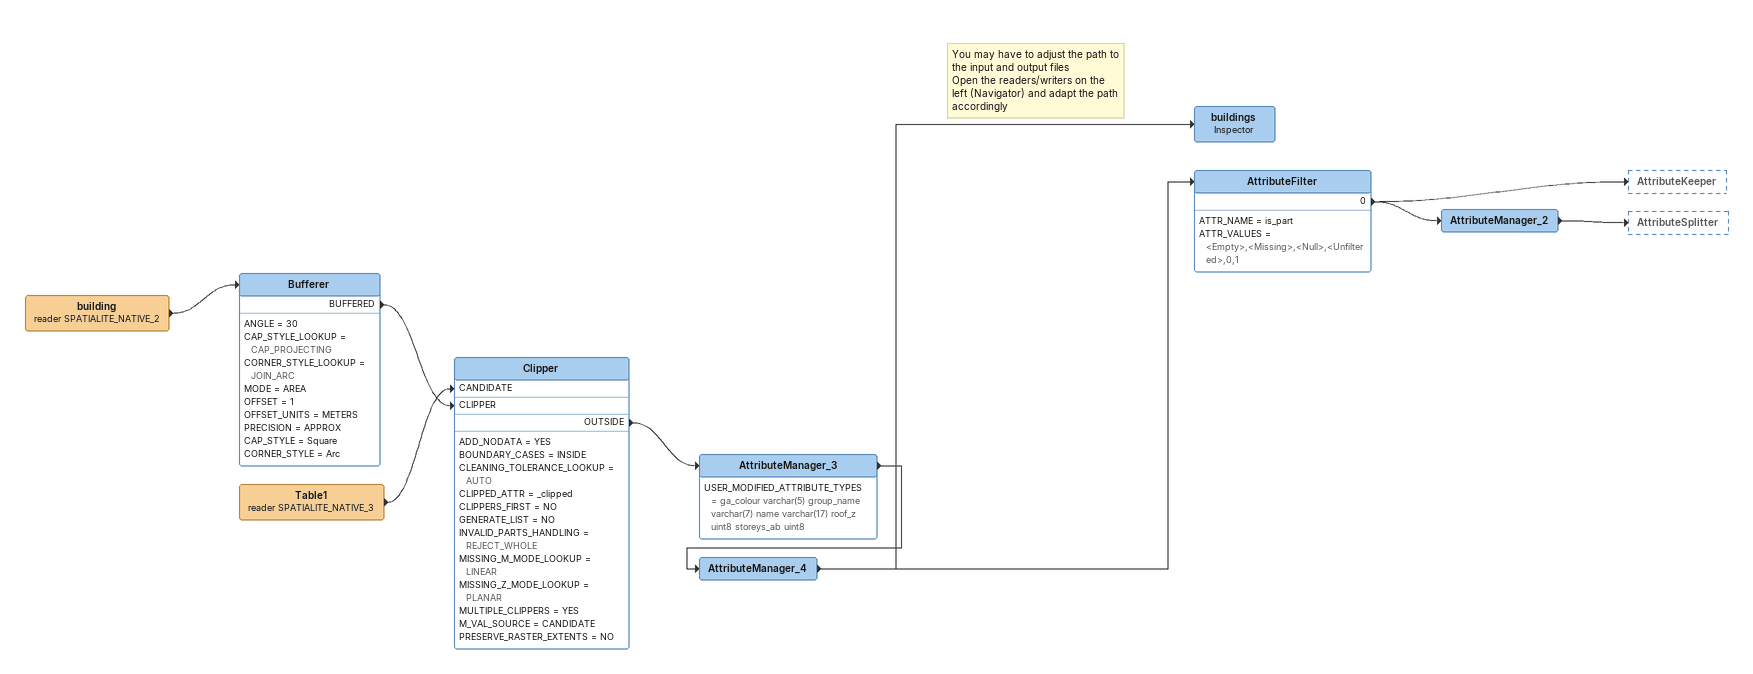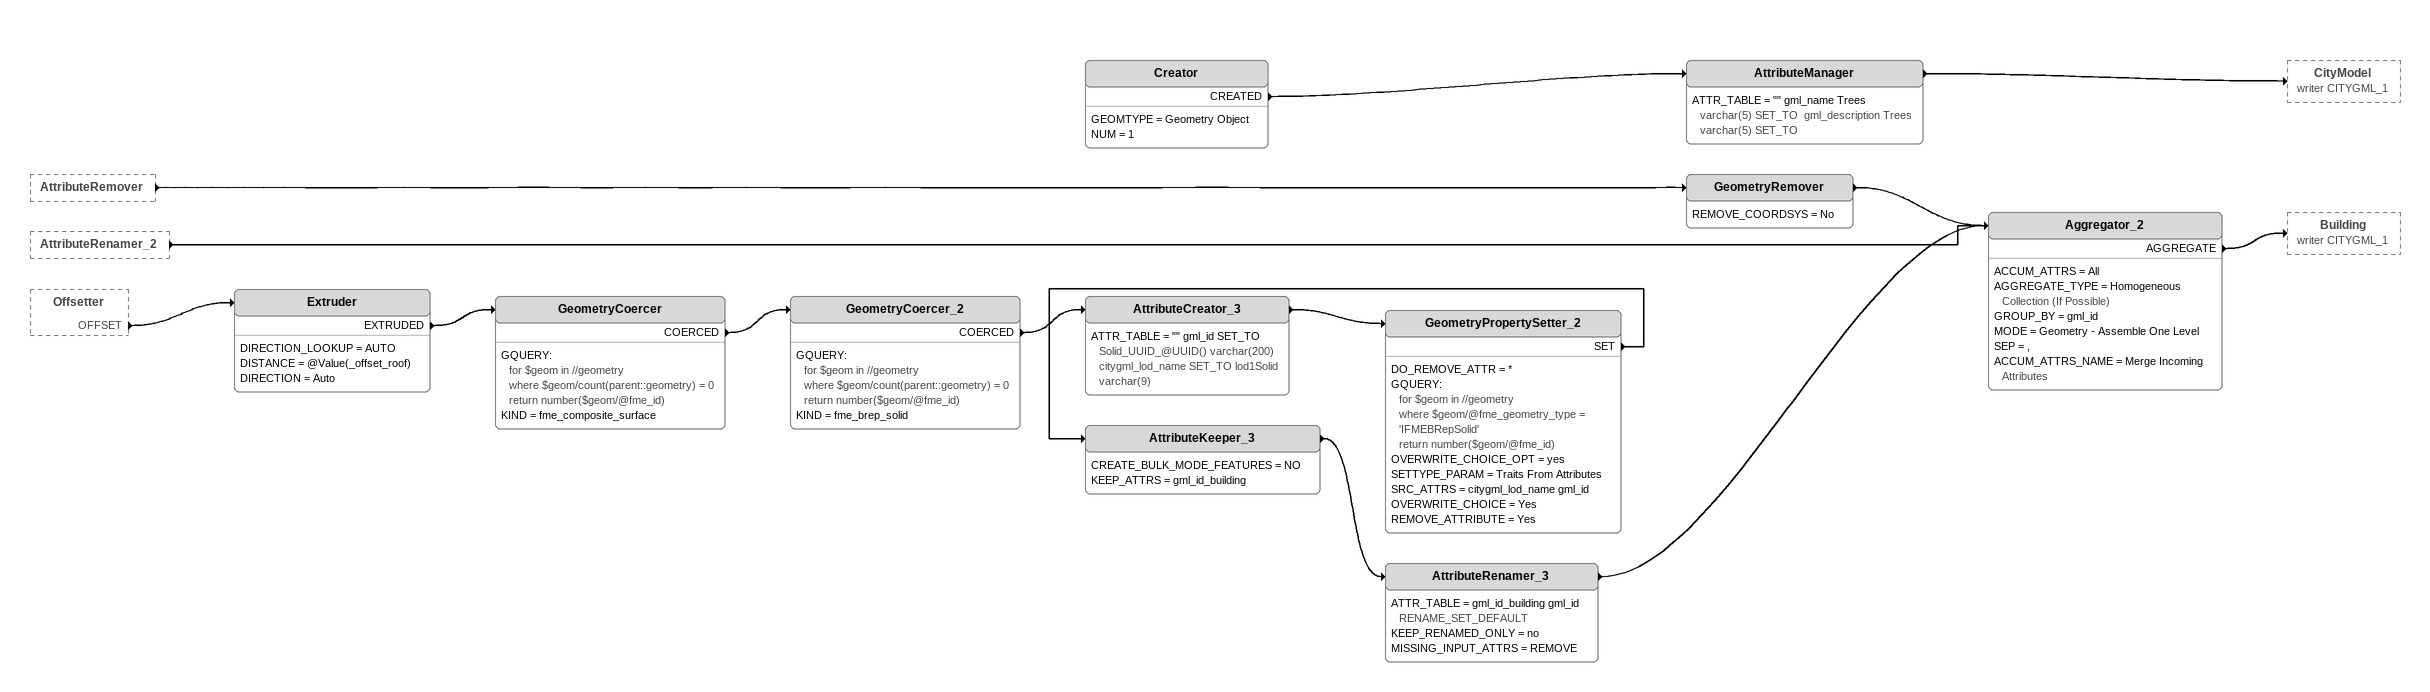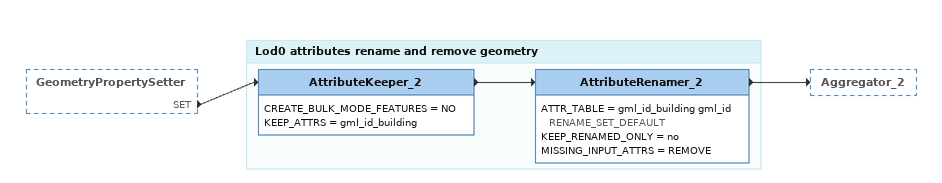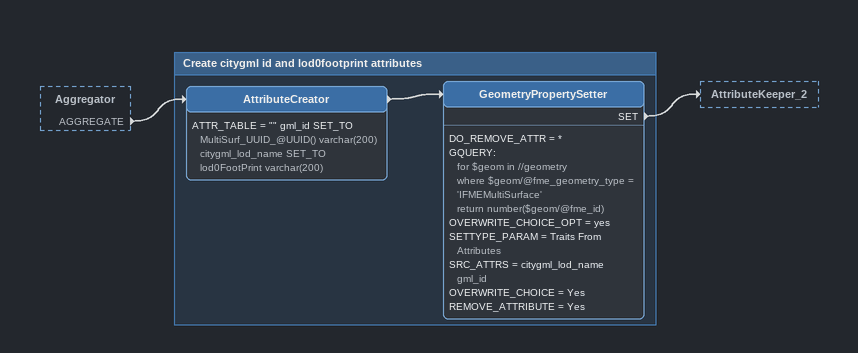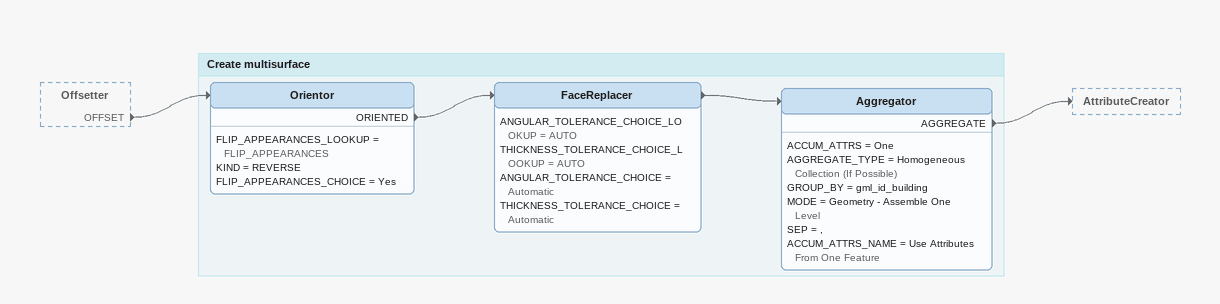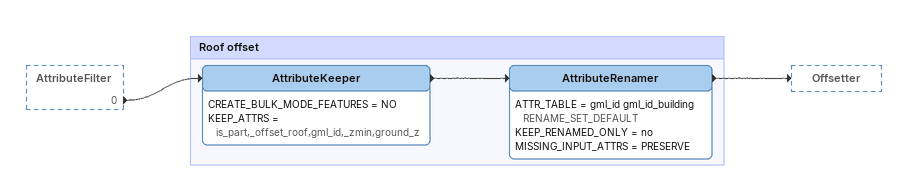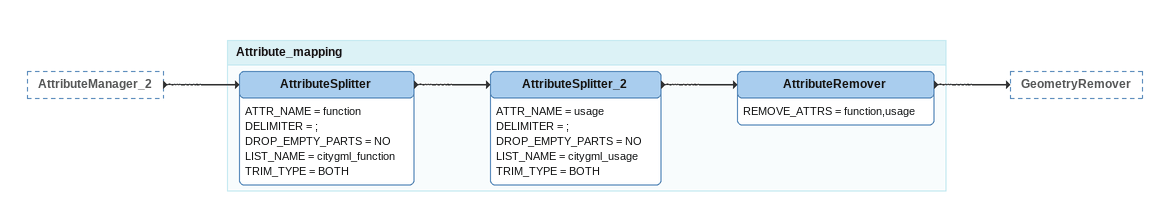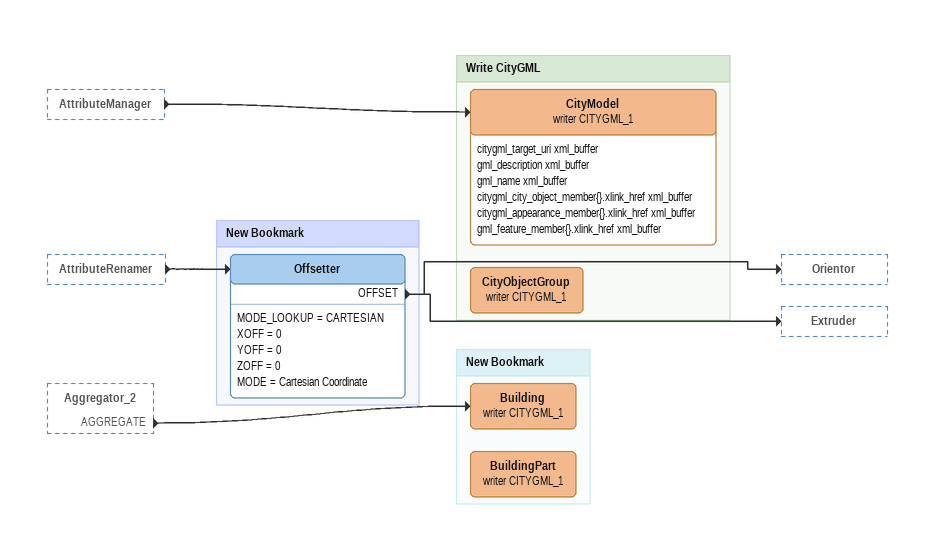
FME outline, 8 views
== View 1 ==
building (reader SPATIALITE_NATIVE_2)
    -> Bufferer
Bufferer
    ANGLE = 30
    CAP_STYLE_LOOKUP = CAP_PROJECTING
    CORNER_STYLE_LOOKUP = JOIN_ARC
    MODE = AREA
    OFFSET = 1
    OFFSET_UNITS = METERS
    PRECISION = APPROX
    CAP_STYLE = Square
    CORNER_STYLE = Arc
    BUFFERED -> Clipper [CLIPPER]
Table1 (reader SPATIALITE_NATIVE_3)
    -> Clipper [CANDIDATE]
Clipper
    ADD_NODATA = YES
    BOUNDARY_CASES = INSIDE
    CLEANING_TOLERANCE_LOOKUP = AUTO
    CLIPPED_ATTR = _clipped
    CLIPPERS_FIRST = NO
    GENERATE_LIST = NO
    INVALID_PARTS_HANDLING = REJECT_WHOLE
    MISSING_M_MODE_LOOKUP = LINEAR
    MISSING_Z_MODE_LOOKUP = PLANAR
    MULTIPLE_CLIPPERS = YES
    M_VAL_SOURCE = CANDIDATE
    PRESERVE_RASTER_EXTENTS = NO
    OUTSIDE -> AttributeManager_3
AttributeManager_3
    USER_MODIFIED_ATTRIBUTE_TYPES = ga_colour varchar(5) group_name varchar(7) name varchar(17) roof_z uint8 storeys_ab uint8
    -> AttributeManager_4
AttributeManager_4
    -> AttributeFilter
    -> buildings
Note: You may have to adjust the path to the input and output files / Open the readers/writers on the left (Navigator) and adapt the path accordingly
buildings: Inspector
AttributeFilter
    ATTR_NAME = is_part
    ATTR_VALUES = <Empty>,<Missing>,<Null>,<Unfiltered>,0,1
    0 -> AttributeManager_2
    0 -> AttributeKeeper
AttributeManager_2
    -> AttributeSplitter

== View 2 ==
AttributeRemover [outside]
    -> GeometryRemover
AttributeRenamer_2 [outside]
    -> Aggregator_2
Offsetter [outside]
    OFFSET -> Extruder
GeometryRemover
    REMOVE_COORDSYS = No
    -> Aggregator_2
Extruder
    DIRECTION_LOOKUP = AUTO
    DISTANCE = @Value(_offset_roof)
    DIRECTION = Auto
    EXTRUDED -> GeometryCoercer
GeometryCoercer
    GQUERY:
      for $geom in //geometry
      where $geom/count(parent::geometry) = 0
      return number($geom/@fme_id)
    KIND = fme_composite_surface
    COERCED -> GeometryCoercer_2
GeometryCoercer_2
    GQUERY:
      for $geom in //geometry
      where $geom/count(parent::geometry) = 0
      return number($geom/@fme_id)
    KIND = fme_brep_solid
    COERCED -> AttributeCreator_3
AttributeCreator_3
    ATTR_TABLE = "" gml_id SET_TO Solid_UUID_@UUID() varchar(200)  citygml_lod_name SET_TO lod1Solid varchar(9)
    -> GeometryPropertySetter_2
GeometryPropertySetter_2
    DO_REMOVE_ATTR = *
    GQUERY:
      for $geom in //geometry
      where $geom/@fme_geometry_type = 'IFMEBRepSolid'
      return number($geom/@fme_id)
    OVERWRITE_CHOICE_OPT = yes
    SETTYPE_PARAM = Traits From Attributes
    SRC_ATTRS = citygml_lod_name gml_id
    OVERWRITE_CHOICE = Yes
    REMOVE_ATTRIBUTE = Yes
    SET -> AttributeKeeper_3
AttributeKeeper_3
    CREATE_BULK_MODE_FEATURES = NO
    KEEP_ATTRS = gml_id_building
    -> AttributeRenamer_3
AttributeRenamer_3
    ATTR_TABLE = gml_id_building gml_id RENAME_SET_DEFAULT
    KEEP_RENAMED_ONLY = no
    MISSING_INPUT_ATTRS = REMOVE
    -> Aggregator_2
Aggregator_2
    ACCUM_ATTRS = All
    AGGREGATE_TYPE = Homogeneous Collection (If Possible)
    GROUP_BY = gml_id
    MODE = Geometry - Assemble One Level
    SEP = ,
    ACCUM_ATTRS_NAME = Merge Incoming Attributes
    AGGREGATE -> Building (writer CITYGML_1)
Creator
    GEOMTYPE = Geometry Object
    NUM = 1
    CREATED -> AttributeManager
AttributeManager
    ATTR_TABLE = "" gml_name Trees varchar(5) SET_TO  gml_description Trees varchar(5) SET_TO
    -> CityModel (writer CITYGML_1)

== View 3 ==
GeometryPropertySetter [outside]
    SET -> AttributeKeeper_2

Bookmark: Lod0 attributes rename and remove geometry
AttributeKeeper_2
    CREATE_BULK_MODE_FEATURES = NO
    KEEP_ATTRS = gml_id_building
    -> AttributeRenamer_2
AttributeRenamer_2
    ATTR_TABLE = gml_id_building gml_id RENAME_SET_DEFAULT
    KEEP_RENAMED_ONLY = no
    MISSING_INPUT_ATTRS = REMOVE
    -> Aggregator_2

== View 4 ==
Aggregator [outside]
    AGGREGATE -> AttributeCreator

Bookmark: Create citygml id and lod0footprint attributes
AttributeCreator
    ATTR_TABLE = "" gml_id SET_TO MultiSurf_UUID_@UUID() varchar(200)  citygml_lod_name SET_TO lod0FootPrint varchar(200)
    -> GeometryPropertySetter
GeometryPropertySetter
    DO_REMOVE_ATTR = *
    GQUERY:
      for $geom in //geometry
      where $geom/@fme_geometry_type = 'IFMEMultiSurface'
      return number($geom/@fme_id)
    OVERWRITE_CHOICE_OPT = yes
    SETTYPE_PARAM = Traits From Attributes
    SRC_ATTRS = citygml_lod_name gml_id
    OVERWRITE_CHOICE = Yes
    REMOVE_ATTRIBUTE = Yes
    SET -> AttributeKeeper_2

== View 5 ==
Offsetter [outside]
    OFFSET -> Orientor

Bookmark: Create multisurface
Orientor
    FLIP_APPEARANCES_LOOKUP = FLIP_APPEARANCES
    KIND = REVERSE
    FLIP_APPEARANCES_CHOICE = Yes
    ORIENTED -> FaceReplacer
FaceReplacer
    ANGULAR_TOLERANCE_CHOICE_LOOKUP = AUTO
    THICKNESS_TOLERANCE_CHOICE_LOOKUP = AUTO
    ANGULAR_TOLERANCE_CHOICE = Automatic
    THICKNESS_TOLERANCE_CHOICE = Automatic
    -> Aggregator
Aggregator
    ACCUM_ATTRS = One
    AGGREGATE_TYPE = Homogeneous Collection (If Possible)
    GROUP_BY = gml_id_building
    MODE = Geometry - Assemble One Level
    SEP = ,
    ACCUM_ATTRS_NAME = Use Attributes From One Feature
    AGGREGATE -> AttributeCreator

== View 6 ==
AttributeFilter [outside]
    0 -> AttributeKeeper

Bookmark: Roof offset
AttributeKeeper
    CREATE_BULK_MODE_FEATURES = NO
    KEEP_ATTRS = is_part,_offset_roof,gml_id,_zmin,ground_z
    -> AttributeRenamer
AttributeRenamer
    ATTR_TABLE = gml_id gml_id_building RENAME_SET_DEFAULT
    KEEP_RENAMED_ONLY = no
    MISSING_INPUT_ATTRS = PRESERVE
    -> Offsetter

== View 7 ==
AttributeManager_2 [outside]
    -> AttributeSplitter

Bookmark: Attribute_mapping
AttributeSplitter
    ATTR_NAME = function
    DELIMITER = ;
    DROP_EMPTY_PARTS = NO
    LIST_NAME = citygml_function
    TRIM_TYPE = BOTH
    -> AttributeSplitter_2
AttributeSplitter_2
    ATTR_NAME = usage
    DELIMITER = ;
    DROP_EMPTY_PARTS = NO
    LIST_NAME = citygml_usage
    TRIM_TYPE = BOTH
    -> AttributeRemover
AttributeRemover
    REMOVE_ATTRS = function,usage
    -> GeometryRemover

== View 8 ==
AttributeManager [outside]
    -> CityModel (writer CITYGML_1)
AttributeRenamer [outside]
    -> Offsetter
Aggregator_2 [outside]
    AGGREGATE -> Building (writer CITYGML_1)

Bookmark: New Bookmark
Offsetter
    MODE_LOOKUP = CARTESIAN
    XOFF = 0
    YOFF = 0
    ZOFF = 0
    MODE = Cartesian Coordinate
    OFFSET -> Orientor
    OFFSET -> Extruder

Bookmark: New Bookmark
Building (writer CITYGML_1)
BuildingPart (writer CITYGML_1)

Bookmark: Write CityGML
CityModel (writer CITYGML_1)
    attributes: citygml_target_uri xml_buffer, gml_description xml_buffer, gml_name xml_buffer, citygml_city_object_member{}.xlink_href xml_buffer, citygml_appearance_member{}.xlink_href xml_buffer, gml_feature_member{}.xlink_href xml_buffer
CityObjectGroup (writer CITYGML_1)
